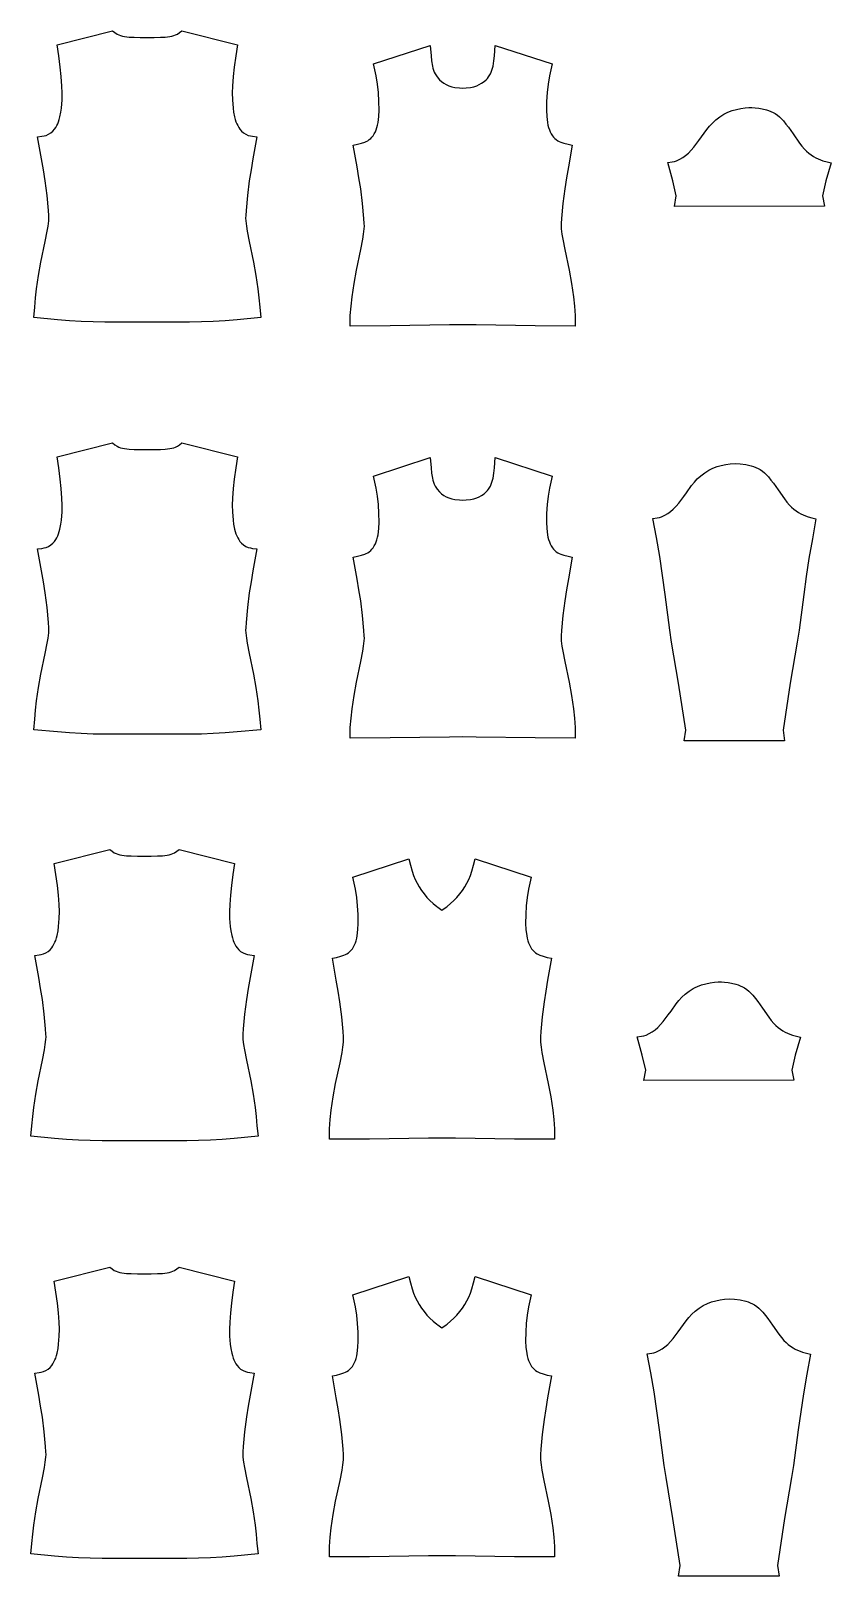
# Model space of a CAD drawing. Extents: x 10 to 126, y 49 to 273.
import ezdxf

# ---------------------------------------------------------------- set-up
doc = ezdxf.new("R2010")
doc.units = 0
doc.layers.add('Layer_1', color=7, linetype='CONTINUOUS')

msp = doc.modelspace()

# ---------------------------------------------------------------- linework, layer by layer
at = {"layer": 'Layer_1', "color": 7}
for points in [[(26.718507, 230.632969), (24.002708, 230.636102), (20.580616, 230.647052), (20.580616, 230.647052), (18.869571, 230.670505), (17.160086, 230.725197), (15.433414, 230.837702), (15.433414, 230.837702), (13.709866, 230.978336), (10.264336, 231.290858), (10.41747, 232.82064), (10.531541, 234.141037), (10.531541, 234.141037), (10.669048, 235.459872), (10.969067, 237.402182), (11.311276, 239.338244), (11.947255, 242.316557), (11.947255, 242.316557), (12.233211, 243.810402), (12.351968, 244.558886), (12.4426, 245.312058), (12.4426, 245.312058), (12.458235, 245.690208), (12.450418, 246.068357), (12.401977, 246.82622), (12.401977, 246.82622), (12.203527, 248.974795), (11.930071, 251.117118), (11.680056, 252.709408), (11.408163, 254.297006), (11.408163, 254.297006), (10.839378, 257.467522), (11.461291, 257.555028), (11.767561, 257.61128), (11.767561, 257.61128), (12.070705, 257.687847), (12.436352, 257.842544), (12.775436, 258.05037), (12.775436, 258.05037), (13.052017, 258.291012), (13.291096, 258.570717), (13.461417, 258.826983), (13.461417, 258.826983), (13.611427, 259.095749), (13.745812, 259.373893), (13.863005, 259.658286), (13.863005, 259.658286), (13.97864, 260.000495), (14.075518, 260.348954), (14.222404, 261.056813), (14.28022, 261.642788), (14.383352, 262.836613), (14.383352, 262.836613), (14.39117, 263.833552), (14.356792, 264.830488), (14.259911, 266.20714), (14.259911, 266.20714), (14.119277, 267.580662), (13.895825, 269.191702), (13.650497, 270.801178), (13.650497, 270.801178), (21.705695, 272.812246), (22.021341, 272.570043), (22.349487, 272.34659), (22.349487, 272.34659), (22.597941, 272.227831), (22.857331, 272.132514), (23.143287, 272.055947), (23.143287, 272.055947), (23.433931, 271.998131), (24.105849, 271.915312), (24.816831, 271.888755), (24.816831, 271.888755), (25.718452, 271.855941), (26.716952, 271.852809), (27.715451, 271.855941), (28.617071, 271.888755), (28.617071, 271.888755), (29.328054, 271.915312), (29.999971, 271.998131), (30.290615, 272.055947), (30.290615, 272.055947), (30.576571, 272.132514), (30.835961, 272.227831), (31.084416, 272.34659), (31.084416, 272.34659), (31.412561, 272.570043), (31.728207, 272.812246), (39.783405, 270.801178), (39.783405, 270.801178), (39.538077, 269.193265), (39.314625, 267.580662), (39.173991, 266.20714), (39.173991, 266.20714), (39.07711, 264.832051), (39.042732, 263.833552), (39.05055, 262.836613), (39.05055, 262.836613), (39.155243, 261.642788), (39.211496, 261.058373), (39.358381, 260.348954), (39.455262, 260.002058), (39.570894, 259.659849), (39.570894, 259.659849), (39.68809, 259.373893), (39.822473, 259.095749), (39.974046, 258.828547), (39.974046, 258.828547), (40.142806, 258.570717), (40.381882, 258.292573), (40.658463, 258.05037), (40.658463, 258.05037), (40.997547, 257.842544), (41.364758, 257.687847), (41.666341, 257.612844), (41.666341, 257.612844), (41.974172, 257.556591), (42.594524, 257.469085), (42.025737, 254.297006), (42.025737, 254.297006), (41.755407, 252.709408), (41.503829, 251.118682), (41.230375, 248.976358), (41.031925, 246.82622), (41.031925, 246.82622), (40.985048, 246.069921), (40.97723, 245.691771), (40.991285, 245.313622), (40.991285, 245.313622), (41.083478, 244.56045), (41.202237, 243.810402), (41.488193, 242.318118), (41.488193, 242.318118), (42.12417, 239.339804), (42.467942, 237.403746), (42.766398, 235.459872), (42.903908, 234.1426), (42.903908, 234.1426), (43.017976, 232.82064), (43.172674, 231.290858), (39.727144, 230.978336), (38.002032, 230.837702), (38.002032, 230.837702), (36.276923, 230.725197), (34.565878, 230.672068), (32.856393, 230.647064), (32.856393, 230.647064), (29.432738, 230.636113), (26.718507, 230.632981), (26.718507, 230.632969)], [(72.436505, 230.262098), (70.502007, 230.235541), (61.929586, 230.099595), (61.929586, 230.099595), (56.143282, 230.07459), (56.132332, 231.612187), (56.249528, 232.956025), (56.388598, 234.296733), (56.388598, 234.296733), (56.687054, 236.239046), (57.029263, 238.176668), (57.666805, 241.153421), (57.951198, 242.647265), (57.951198, 242.647265), (58.071518, 243.397313), (58.162148, 244.150485), (58.176202, 244.528635), (58.176202, 244.528635), (58.169965, 244.906782), (58.121525, 245.663081), (57.923074, 247.813219), (57.923074, 247.813219), (57.649618, 249.955545), (57.399603, 251.538456), (57.130834, 253.118246), (56.563613, 256.274696), (56.563613, 256.274696), (57.176151, 256.407515), (57.784001, 256.562212), (58.240281, 256.710661), (58.240281, 256.710661), (58.459045, 256.802855), (58.669995, 256.913799), (58.890323, 257.066933), (58.890323, 257.066933), (59.095022, 257.241944), (59.282536, 257.43258), (59.451296, 257.640406), (59.451296, 257.640406), (59.621618, 257.915425), (59.768503, 258.206069), (59.89351, 258.506086), (59.89351, 258.506086), (59.999767, 258.813919), (60.095088, 259.168628), (60.159152, 259.53115), (60.260721, 260.428084), (60.260721, 260.428084), (60.307601, 261.328141), (60.293546, 262.612597), (60.212289, 263.893928), (60.212289, 263.893928), (60.076342, 265.094004), (59.887271, 266.286269), (59.505994, 268.022314), (59.505994, 268.022314), (67.725267, 270.713111), (67.836212, 269.213015), (67.915903, 268.466094), (67.915903, 268.466094), (68.033098, 267.725422), (68.108105, 267.43009), (68.200298, 267.14101), (68.200298, 267.14101), (68.311243, 266.858178), (68.439374, 266.581601), (68.714391, 266.13782), (69.048788, 265.736232), (69.048788, 265.736232), (69.358183, 265.462779), (69.69883, 265.226827), (70.048851, 265.033064), (70.048851, 265.033064), (70.414501, 264.872116), (70.856715, 264.728357), (71.308307, 264.625225), (71.308307, 264.625225), (71.942723, 264.568972), (72.436505, 264.529907), (72.928723, 264.568972), (72.928723, 264.568972), (73.563139, 264.625225), (74.016291, 264.728357), (74.458508, 264.873679), (74.458508, 264.873679), (74.824155, 265.033064), (75.172615, 265.226827), (75.51326, 265.462779), (75.51326, 265.462779), (75.822658, 265.736232), (75.997666, 265.931558), (76.157051, 266.13782), (76.157051, 266.13782), (76.432071, 266.583161), (76.561767, 266.858178), (76.671147, 267.14101), (76.671147, 267.14101), (76.764904, 267.43009), (76.838344, 267.725422), (76.95554, 268.466094), (76.95554, 268.466094), (77.035234, 269.213015), (77.146178, 270.714674), (85.365449, 268.022314), (85.365449, 268.022314), (84.984175, 266.286269), (84.7951, 265.094004), (84.659154, 263.895491), (84.659154, 263.895491), (84.577899, 262.612597), (84.563845, 261.329705), (84.610722, 260.428084), (84.610722, 260.428084), (84.713854, 259.532714), (84.777921, 259.170191), (84.871679, 258.815483), (84.979496, 258.507649), (84.979496, 258.507649), (85.104503, 258.206069), (85.249825, 257.915425), (85.421713, 257.640406), (85.421713, 257.640406), (85.590473, 257.43258), (85.777984, 257.241944), (85.982686, 257.068496), (85.982686, 257.068496), (86.20145, 256.91536), (86.4124, 256.804415), (86.632725, 256.712222), (86.632725, 256.712222), (87.089005, 256.563776), (87.695295, 256.409078), (88.307833, 256.276259), (88.307833, 256.276259), (87.742172, 253.119807), (87.473403, 251.538456), (87.223388, 249.955545), (86.949935, 247.813219), (86.949935, 247.813219), (86.751485, 245.663081), (86.703044, 244.906782), (86.696807, 244.528635), (86.696807, 244.528635), (86.710861, 244.150485), (86.801492, 243.397313), (86.921811, 242.647265), (86.921811, 242.647265), (87.206207, 241.154981), (87.843747, 238.176668), (88.185955, 236.240606), (88.485974, 234.296733), (88.485974, 234.296733), (88.625045, 232.956025), (88.742241, 231.612187), (88.73129, 230.07459), (82.943423, 230.101147), (82.943423, 230.101147), (74.371005, 230.23553), (72.436507, 230.262087), (72.436505, 230.262098)], [(26.718506, 170.963128), (24.002706, 170.966261), (20.580615, 170.977211), (20.580615, 170.977211), (18.86957, 171.000664), (17.160085, 171.055356), (15.433413, 171.167861), (15.433413, 171.167861), (13.709864, 171.308495), (10.264335, 171.621017), (10.417469, 173.150799), (10.53154, 174.471196), (10.53154, 174.471196), (10.669047, 175.790032), (10.969066, 177.732341), (11.311275, 179.668403), (11.947254, 182.646716), (11.947254, 182.646716), (12.23321, 184.140561), (12.351966, 184.889045), (12.442599, 185.642217), (12.442599, 185.642217), (12.458234, 186.020367), (12.450417, 186.398517), (12.401976, 187.156379), (12.401976, 187.156379), (12.203526, 189.304954), (11.93007, 191.447277), (11.680055, 193.039567), (11.408162, 194.627165), (11.408162, 194.627165), (10.839377, 197.797681), (11.46129, 197.885187), (11.76756, 197.941439), (11.76756, 197.941439), (12.070704, 198.018006), (12.436351, 198.172704), (12.775435, 198.380529), (12.775435, 198.380529), (13.052016, 198.621172), (13.291095, 198.900876), (13.461416, 199.157143), (13.461416, 199.157143), (13.611425, 199.425908), (13.745811, 199.704053), (13.863004, 199.988445), (13.863004, 199.988445), (13.978639, 200.330654), (14.075517, 200.679113), (14.222403, 201.386972), (14.280219, 201.972947), (14.383351, 203.166772), (14.383351, 203.166772), (14.391169, 204.163711), (14.356791, 205.160647), (14.25991, 206.537299), (14.25991, 206.537299), (14.119276, 207.910821), (13.895824, 209.521861), (13.650496, 211.131338), (13.650496, 211.131338), (21.705694, 213.142405), (22.02134, 212.900202), (22.349485, 212.67675), (22.349485, 212.67675), (22.59794, 212.557991), (22.85733, 212.462673), (23.143286, 212.386106), (23.143286, 212.386106), (23.43393, 212.32829), (24.105847, 212.245472), (24.81683, 212.218915), (24.81683, 212.218915), (25.718451, 212.186101), (26.71695, 212.182968), (27.71545, 212.186101), (28.617071, 212.218915), (28.617071, 212.218915), (29.328054, 212.245472), (29.999971, 212.32829), (30.290615, 212.386106), (30.290615, 212.386106), (30.576571, 212.462673), (30.835961, 212.557991), (31.084416, 212.67675), (31.084416, 212.67675), (31.412561, 212.900202), (31.728207, 213.142405), (39.783405, 211.131338), (39.783405, 211.131338), (39.538077, 209.523424), (39.314625, 207.910821), (39.173991, 206.537299), (39.173991, 206.537299), (39.07711, 205.162211), (39.042732, 204.163711), (39.05055, 203.166772), (39.05055, 203.166772), (39.155243, 201.972947), (39.211496, 201.388533), (39.358381, 200.679113), (39.455262, 200.332217), (39.570894, 199.990009), (39.570894, 199.990009), (39.68809, 199.704053), (39.822473, 199.425908), (39.974046, 199.158706), (39.974046, 199.158706), (40.142806, 198.900876), (40.381882, 198.622732), (40.658463, 198.380529), (40.658463, 198.380529), (40.997547, 198.172704), (41.364758, 198.018006), (41.666341, 197.943003), (41.666341, 197.943003), (41.974172, 197.88675), (42.594524, 197.799244), (42.025737, 194.627165), (42.025737, 194.627165), (41.755407, 193.039567), (41.503829, 191.448841), (41.230375, 189.306517), (41.031925, 187.156379), (41.031925, 187.156379), (40.985048, 186.40008), (40.97723, 186.021931), (40.991285, 185.643781), (40.991285, 185.643781), (41.083478, 184.890609), (41.202237, 184.140561), (41.488193, 182.648277), (41.488193, 182.648277), (42.12417, 179.669963), (42.467942, 177.733905), (42.766398, 175.790032), (42.903908, 174.472759), (42.903908, 174.472759), (43.017976, 173.150799), (43.172674, 171.621017), (39.727144, 171.308495), (38.002032, 171.167861), (38.002032, 171.167861), (36.276923, 171.055356), (34.565878, 171.002228), (32.856393, 170.977223), (32.856393, 170.977223), (29.432738, 170.966272), (26.718506, 170.96314), (26.718506, 170.963128)], [(72.436505, 170.592257), (70.502007, 170.5657), (61.929586, 170.429754), (61.929586, 170.429754), (56.143282, 170.404749), (56.132332, 171.942346), (56.249528, 173.286184), (56.388598, 174.626892), (56.388598, 174.626892), (56.687054, 176.569205), (57.029263, 178.506827), (57.666805, 181.48358), (57.951198, 182.977424), (57.951198, 182.977424), (58.071518, 183.727472), (58.162148, 184.480644), (58.176202, 184.858794), (58.176202, 184.858794), (58.169965, 185.236941), (58.121525, 185.99324), (57.923074, 188.143378), (57.923074, 188.143378), (57.649618, 190.285704), (57.399603, 191.868615), (57.130834, 193.448405), (56.563613, 196.604855), (56.563613, 196.604855), (57.176151, 196.737674), (57.784001, 196.892371), (58.240281, 197.04082), (58.240281, 197.04082), (58.459045, 197.133014), (58.669995, 197.243958), (58.890323, 197.397092), (58.890323, 197.397092), (59.095022, 197.572104), (59.282536, 197.762739), (59.451296, 197.970565), (59.451296, 197.970565), (59.621618, 198.245585), (59.768503, 198.536228), (59.89351, 198.836245), (59.89351, 198.836245), (59.999767, 199.144079), (60.095088, 199.498787), (60.159152, 199.86131), (60.260721, 200.758243), (60.260721, 200.758243), (60.307601, 201.6583), (60.293546, 202.942756), (60.212289, 204.224087), (60.212289, 204.224087), (60.076342, 205.424164), (59.887271, 206.616428), (59.505994, 208.352473), (59.505994, 208.352473), (67.725267, 211.04327), (67.836212, 209.543174), (67.915903, 208.796254), (67.915903, 208.796254), (68.033098, 208.055581), (68.108105, 207.76025), (68.200298, 207.471169), (68.200298, 207.471169), (68.311243, 207.188338), (68.439374, 206.91176), (68.714391, 206.467979), (69.048788, 206.066391), (69.048788, 206.066391), (69.358183, 205.792938), (69.69883, 205.556986), (70.048851, 205.363223), (70.048851, 205.363223), (70.414501, 205.202275), (70.856715, 205.058517), (71.308307, 204.955384), (71.308307, 204.955384), (71.942723, 204.899132), (72.436505, 204.860066), (72.928723, 204.899132), (72.928723, 204.899132), (73.563139, 204.955384), (74.016291, 205.058517), (74.458508, 205.203838), (74.458508, 205.203838), (74.824155, 205.363223), (75.172615, 205.556986), (75.51326, 205.792938), (75.51326, 205.792938), (75.822658, 206.066391), (75.997666, 206.261717), (76.157051, 206.467979), (76.157051, 206.467979), (76.432071, 206.91332), (76.561767, 207.188338), (76.671147, 207.471169), (76.671147, 207.471169), (76.764904, 207.76025), (76.838344, 208.055581), (76.95554, 208.796254), (76.95554, 208.796254), (77.035234, 209.543174), (77.146178, 211.044834), (85.365449, 208.352473), (85.365449, 208.352473), (84.984175, 206.616428), (84.7951, 205.424164), (84.659154, 204.225651), (84.659154, 204.225651), (84.577899, 202.942756), (84.563845, 201.659864), (84.610722, 200.758243), (84.610722, 200.758243), (84.713854, 199.862873), (84.777921, 199.50035), (84.871679, 199.145642), (84.979496, 198.837808), (84.979496, 198.837808), (85.104503, 198.536228), (85.249825, 198.245585), (85.421713, 197.970565), (85.421713, 197.970565), (85.590473, 197.762739), (85.777984, 197.572104), (85.982686, 197.398655), (85.982686, 197.398655), (86.20145, 197.245519), (86.4124, 197.134574), (86.632725, 197.042381), (86.632725, 197.042381), (87.089005, 196.893935), (87.695295, 196.739238), (88.307833, 196.606418), (88.307833, 196.606418), (87.742172, 193.449966), (87.473403, 191.868615), (87.223388, 190.285704), (86.949935, 188.143378), (86.949935, 188.143378), (86.751485, 185.99324), (86.703044, 185.236941), (86.696807, 184.858794), (86.696807, 184.858794), (86.710861, 184.480644), (86.801492, 183.727472), (86.921811, 182.977424), (86.921811, 182.977424), (87.206207, 181.485141), (87.843747, 178.506827), (88.185955, 176.570766), (88.485974, 174.626892), (88.485974, 174.626892), (88.625045, 173.286184), (88.742241, 171.942346), (88.73129, 170.404749), (82.943423, 170.431306), (82.943423, 170.431306), (74.371005, 170.565689), (72.436507, 170.592246), (72.436505, 170.592257)], [(26.315332, 112.099636), (23.599533, 112.102769), (20.177442, 112.113719), (20.177442, 112.113719), (18.466396, 112.137172), (16.756911, 112.191863), (15.030239, 112.304368), (15.030239, 112.304368), (13.306691, 112.445003), (9.861161, 112.757524), (10.014295, 114.287307), (10.128366, 115.607703), (10.128366, 115.607703), (10.265873, 116.926539), (10.565893, 118.868849), (10.908101, 120.80491), (11.54408, 123.783224), (11.54408, 123.783224), (11.830036, 125.277069), (11.948793, 126.025553), (12.039426, 126.778725), (12.039426, 126.778725), (12.055061, 127.156875), (12.047243, 127.535024), (11.998803, 128.292887), (11.998803, 128.292887), (11.800352, 130.441461), (11.526896, 132.583785), (11.276881, 134.176074), (11.004988, 135.763673), (11.004988, 135.763673), (10.436203, 138.934189), (11.058116, 139.021694), (11.364387, 139.077947), (11.364387, 139.077947), (11.66753, 139.154514), (12.033177, 139.309211), (12.372262, 139.517037), (12.372262, 139.517037), (12.648842, 139.757679), (12.887921, 140.037384), (13.058242, 140.29365), (13.058242, 140.29365), (13.208252, 140.562416), (13.342637, 140.84056), (13.45983, 141.124953), (13.45983, 141.124953), (13.575465, 141.467161), (13.672344, 141.815621), (13.819229, 142.523479), (13.877045, 143.109455), (13.980177, 144.30328), (13.980177, 144.30328), (13.987995, 145.300219), (13.953618, 146.297155), (13.856736, 147.673806), (13.856736, 147.673806), (13.716102, 149.047328), (13.49265, 150.658368), (13.247323, 152.267845), (13.247323, 152.267845), (21.302521, 154.278913), (21.618166, 154.03671), (21.946312, 153.813257), (21.946312, 153.813257), (22.194766, 153.694498), (22.454157, 153.59918), (22.740113, 153.522614), (22.740113, 153.522614), (23.030756, 153.464798), (23.702674, 153.381979), (24.413656, 153.355422), (24.413656, 153.355422), (25.315277, 153.322608), (26.313777, 153.319476), (27.312276, 153.322608), (28.213897, 153.355422), (28.213897, 153.355422), (28.924879, 153.381979), (29.596797, 153.464798), (29.887441, 153.522614), (29.887441, 153.522614), (30.173397, 153.59918), (30.432787, 153.694498), (30.681241, 153.813257), (30.681241, 153.813257), (31.009387, 154.03671), (31.325033, 154.278913), (39.380231, 152.267845), (39.380231, 152.267845), (39.134903, 150.659932), (38.911451, 149.047328), (38.770817, 147.673806), (38.770817, 147.673806), (38.673936, 146.298718), (38.639558, 145.300219), (38.647376, 144.30328), (38.647376, 144.30328), (38.752069, 143.109455), (38.808321, 142.52504), (38.955207, 141.815621), (39.052088, 141.468725), (39.16772, 141.126516), (39.16772, 141.126516), (39.284916, 140.84056), (39.419299, 140.562416), (39.570872, 140.295214), (39.570872, 140.295214), (39.739632, 140.037384), (39.978708, 139.75924), (40.255289, 139.517037), (40.255289, 139.517037), (40.594373, 139.309211), (40.961584, 139.154514), (41.263166, 139.07951), (41.263166, 139.07951), (41.570997, 139.023258), (42.19135, 138.935752), (41.622562, 135.763673), (41.622562, 135.763673), (41.352233, 134.176074), (41.100654, 132.585348), (40.827201, 130.443025), (40.628751, 128.292887), (40.628751, 128.292887), (40.581874, 127.536588), (40.574056, 127.158438), (40.588111, 126.780289), (40.588111, 126.780289), (40.680304, 126.027116), (40.799063, 125.277069), (41.085019, 123.784785), (41.085019, 123.784785), (41.720996, 120.806471), (42.064768, 118.870412), (42.363223, 116.926539), (42.500733, 115.609267), (42.500733, 115.609267), (42.614802, 114.287307), (42.769499, 112.757524), (39.32397, 112.445003), (37.598858, 112.304368), (37.598858, 112.304368), (35.873749, 112.191863), (34.162704, 112.138735), (32.453219, 112.11373), (32.453219, 112.11373), (29.029564, 112.10278), (26.315332, 112.099647), (26.315332, 112.099636)], [(85.727794, 112.318835), (79.9368, 112.328205), (71.361255, 112.478215), (71.361255, 112.478215), (69.425193, 112.504772), (67.492259, 112.478215), (58.915153, 112.328205), (58.915153, 112.328205), (53.122596, 112.318835), (53.120902, 113.856433), (53.236535, 115.198704), (53.377169, 116.539415), (53.377169, 116.539415), (53.675624, 118.483288), (54.017833, 120.41935), (54.655373, 123.397663), (54.939768, 124.88995), (54.939768, 124.88995), (55.058524, 125.639995), (55.150718, 126.39317), (55.164773, 126.771317), (55.164773, 126.771317), (55.156955, 127.15103), (55.110075, 127.907329), (54.911625, 130.060588), (54.911625, 130.060588), (54.636608, 132.204475), (54.386593, 133.790514), (54.116264, 135.371864), (53.549039, 138.533001), (53.549039, 138.533001), (54.163141, 138.66426), (54.76943, 138.818957), (55.22571, 138.965843), (55.22571, 138.965843), (55.446035, 139.058036), (55.656985, 139.16898), (55.877313, 139.322114), (55.877313, 139.322114), (56.080451, 139.495562), (56.269526, 139.686201), (56.438286, 139.894026), (56.438286, 139.894026), (56.610171, 140.169043), (56.757056, 140.458124), (56.882064, 140.759706), (56.882064, 140.759706), (56.989884, 141.067537), (57.083638, 141.422248), (57.149269, 141.784771), (57.252399, 142.680141), (57.252399, 142.680141), (57.299279, 143.581762), (57.288328, 144.864654), (57.207074, 146.145985), (57.207074, 146.145985), (57.072691, 147.346062), (56.885177, 148.538324), (56.50703, 150.274371), (56.50703, 150.274371), (64.629419, 152.921415), (64.84506, 152.024482), (65.085699, 151.1338), (65.085699, 151.1338), (65.295086, 150.538452), (65.538852, 149.955601), (65.813869, 149.397752), (65.813869, 149.397752), (66.123264, 148.857094), (66.465473, 148.336749), (66.837374, 147.83828), (66.837374, 147.83828), (67.248337, 147.353874), (67.685864, 146.896033), (68.167146, 146.450692), (68.167146, 146.450692), (68.670303, 146.031914), (68.818749, 145.927221), (69.423475, 145.49907), (70.028201, 145.927221), (70.17821, 146.031914), (70.17821, 146.031914), (70.681367, 146.450692), (71.161086, 146.896033), (71.600176, 147.353874), (71.600176, 147.353874), (72.011139, 147.83828), (72.383038, 148.336749), (72.725246, 148.857094), (72.725246, 148.857094), (73.034641, 149.397752), (73.309658, 149.955601), (73.553424, 150.538452), (73.553424, 150.538452), (73.762814, 151.1338), (74.003453, 152.024482), (74.219091, 152.921415), (74.219091, 152.921415), (82.341483, 150.275935), (81.96177, 148.539887), (81.775822, 147.346062), (81.775822, 147.346062), (81.641436, 146.147546), (81.560182, 144.864654), (81.54926, 143.581762), (81.54926, 143.581762), (81.596137, 142.680141), (81.70083, 141.784771), (81.764897, 141.422248), (81.860215, 141.067537), (81.860215, 141.067537), (81.966472, 140.759706), (82.093043, 140.459687), (82.238365, 140.169043), (82.238365, 140.169043), (82.410249, 139.894026), (82.579012, 139.686201), (82.768084, 139.495562), (82.768084, 139.495562), (82.971225, 139.322114), (83.19155, 139.16898), (83.4025, 139.059597), (83.4025, 139.059597), (83.622828, 138.967406), (84.079105, 138.818957), (84.686958, 138.665823), (84.686958, 138.665823), (85.299496, 138.533001), (84.732272, 135.373427), (84.461943, 133.790514), (84.461943, 133.790514), (84.211928, 132.206039), (83.938471, 130.060588), (83.740024, 127.90889), (83.691583, 127.15103), (83.691583, 127.15103), (83.685318, 126.77288), (83.699373, 126.394731), (83.790003, 125.639995), (83.790003, 125.639995), (83.910322, 124.891511), (84.194715, 123.397663), (84.832258, 120.420913), (85.174466, 118.483288), (85.174466, 118.483288), (85.472922, 116.540978), (85.611993, 115.200268), (85.729188, 113.857996), (85.727495, 112.318835), (85.727777, 112.318835)], [(26.315332, 51.623447), (23.599533, 51.626579), (20.177442, 51.63753), (20.177442, 51.63753), (18.466396, 51.660982), (16.756911, 51.715674), (15.03024, 51.828179), (15.03024, 51.828179), (13.306692, 51.968813), (9.861162, 52.281335), (10.014296, 53.811118), (10.128367, 55.131514), (10.128367, 55.131514), (10.265875, 56.45035), (10.565894, 58.39266), (10.908102, 60.328721), (11.544082, 63.307035), (11.544082, 63.307035), (11.830038, 64.800879), (11.948794, 65.549364), (12.039427, 66.302536), (12.039427, 66.302536), (12.055062, 66.680685), (12.047244, 67.058835), (11.998804, 67.816695), (11.998804, 67.816695), (11.800353, 69.965269), (11.526897, 72.107593), (11.276882, 73.699882), (11.004989, 75.287481), (11.004989, 75.287481), (10.436204, 78.457996), (11.058117, 78.545502), (11.364388, 78.601755), (11.364388, 78.601755), (11.667531, 78.678322), (12.033178, 78.833019), (12.372263, 79.040845), (12.372263, 79.040845), (12.648843, 79.281487), (12.887922, 79.561192), (13.058243, 79.817458), (13.058243, 79.817458), (13.208253, 80.086224), (13.342639, 80.364368), (13.459831, 80.648761), (13.459831, 80.648761), (13.575466, 80.990969), (13.672345, 81.339429), (13.81923, 82.047287), (13.877046, 82.633263), (13.980179, 83.827088), (13.980179, 83.827088), (13.987996, 84.824027), (13.953619, 85.820963), (13.856737, 87.197614), (13.856737, 87.197614), (13.716103, 88.571136), (13.492651, 90.182176), (13.247324, 91.791653), (13.247324, 91.791653), (21.302521, 93.802721), (21.618166, 93.560518), (21.946312, 93.337065), (21.946312, 93.337065), (22.194766, 93.218306), (22.454157, 93.122988), (22.740113, 93.046422), (22.740113, 93.046422), (23.030756, 92.988605), (23.702674, 92.905787), (24.413656, 92.87923), (24.413656, 92.87923), (25.315277, 92.846416), (26.313777, 92.843284), (27.312276, 92.846416), (28.213896, 92.87923), (28.213896, 92.87923), (28.924879, 92.905787), (29.596797, 92.988605), (29.887441, 93.046422), (29.887441, 93.046422), (30.173397, 93.122988), (30.432787, 93.218306), (30.681241, 93.337065), (30.681241, 93.337065), (31.009387, 93.560518), (31.325033, 93.802721), (39.380231, 91.791653), (39.380231, 91.791653), (39.134903, 90.18374), (38.911451, 88.571136), (38.770817, 87.197614), (38.770817, 87.197614), (38.673936, 85.822526), (38.639558, 84.824027), (38.647376, 83.827088), (38.647376, 83.827088), (38.752069, 82.633263), (38.808321, 82.048848), (38.955207, 81.339429), (39.052088, 80.992533), (39.16772, 80.650324), (39.16772, 80.650324), (39.284916, 80.364368), (39.419299, 80.086224), (39.570872, 79.819022), (39.570872, 79.819022), (39.739632, 79.561192), (39.978708, 79.283048), (40.255289, 79.040845), (40.255289, 79.040845), (40.594373, 78.833019), (40.961584, 78.678322), (41.263166, 78.603318), (41.263166, 78.603318), (41.570997, 78.547066), (42.19135, 78.45956), (41.622562, 75.287481), (41.622562, 75.287481), (41.352233, 73.699882), (41.100654, 72.109156), (40.827201, 69.966833), (40.628751, 67.816695), (40.628751, 67.816695), (40.581874, 67.060398), (40.574056, 66.682249), (40.588111, 66.304099), (40.588111, 66.304099), (40.680304, 65.550927), (40.799063, 64.800879), (41.085019, 63.308595), (41.085019, 63.308595), (41.720996, 60.330282), (42.064768, 58.394223), (42.363223, 56.45035), (42.500733, 55.133078), (42.500733, 55.133078), (42.614802, 53.811118), (42.769499, 52.281335), (39.32397, 51.968813), (37.598858, 51.828179), (37.598858, 51.828179), (35.873749, 51.715674), (34.162704, 51.662546), (32.453219, 51.637541), (32.453219, 51.637541), (29.029564, 51.626591), (26.315332, 51.623458), (26.315332, 51.623447)], [(85.727797, 51.842646), (79.936803, 51.852016), (71.361258, 52.002025), (71.361258, 52.002025), (69.425196, 52.028582), (67.492262, 52.002025), (58.915156, 51.852016), (58.915156, 51.852016), (53.122599, 51.842646), (53.120905, 53.380243), (53.236537, 54.722515), (53.377171, 56.063226), (53.377171, 56.063226), (53.675627, 58.007099), (54.017836, 59.94316), (54.655376, 62.921474), (54.939771, 64.413758), (54.939771, 64.413758), (55.058527, 65.163803), (55.150721, 65.916978), (55.164776, 66.295125), (55.164776, 66.295125), (55.156958, 66.674838), (55.110078, 67.431137), (54.911628, 69.584396), (54.911628, 69.584396), (54.636611, 71.728283), (54.386596, 73.314321), (54.116266, 74.895672), (53.549042, 78.056809), (53.549042, 78.056809), (54.163143, 78.188068), (54.769433, 78.342765), (55.225713, 78.48965), (55.225713, 78.48965), (55.446038, 78.581844), (55.656988, 78.692788), (55.877316, 78.845922), (55.877316, 78.845922), (56.080454, 79.01937), (56.269529, 79.210009), (56.438289, 79.417834), (56.438289, 79.417834), (56.610174, 79.692851), (56.757059, 79.981932), (56.882067, 80.283514), (56.882067, 80.283514), (56.989887, 80.591345), (57.083641, 80.946056), (57.149272, 81.308579), (57.252402, 82.203949), (57.252402, 82.203949), (57.299281, 83.10557), (57.288331, 84.388462), (57.207077, 85.669793), (57.207077, 85.669793), (57.072694, 86.86987), (56.88518, 88.062132), (56.507033, 89.798179), (56.507033, 89.798179), (64.629422, 92.445223), (64.845063, 91.54829), (65.085702, 90.657608), (65.085702, 90.657608), (65.295089, 90.06226), (65.538855, 89.479409), (65.813872, 88.92156), (65.813872, 88.92156), (66.123267, 88.380902), (66.465475, 87.860557), (66.837377, 87.362088), (66.837377, 87.362088), (67.24834, 86.877682), (67.685866, 86.419841), (68.167148, 85.9745), (68.167148, 85.9745), (68.670305, 85.555722), (68.818752, 85.451028), (69.423478, 85.022878), (70.028204, 85.451028), (70.178213, 85.555722), (70.178213, 85.555722), (70.68137, 85.9745), (71.161089, 86.419841), (71.600179, 86.877682), (71.600179, 86.877682), (72.011142, 87.362088), (72.38304, 87.860557), (72.725249, 88.380902), (72.725249, 88.380902), (73.034644, 88.92156), (73.309661, 89.479409), (73.553427, 90.06226), (73.553427, 90.06226), (73.762816, 90.657608), (74.003456, 91.54829), (74.219094, 92.445223), (74.219094, 92.445223), (82.341486, 89.799743), (81.961773, 88.063695), (81.775825, 86.86987), (81.775825, 86.86987), (81.641439, 85.671354), (81.560185, 84.388462), (81.549263, 83.10557), (81.549263, 83.10557), (81.59614, 82.203949), (81.700833, 81.308579), (81.7649, 80.946056), (81.860218, 80.591345), (81.860218, 80.591345), (81.966475, 80.283514), (82.093046, 79.983495), (82.238367, 79.692851), (82.238367, 79.692851), (82.410252, 79.417834), (82.579015, 79.210009), (82.768087, 79.01937), (82.768087, 79.01937), (82.971228, 78.845922), (83.191553, 78.692788), (83.402503, 78.583405), (83.402503, 78.583405), (83.622831, 78.491214), (84.079108, 78.342765), (84.686961, 78.189631), (84.686961, 78.189631), (85.299499, 78.056809), (84.732275, 74.897235), (84.461945, 73.314321), (84.461945, 73.314321), (84.21193, 71.729847), (83.938474, 69.584396), (83.740027, 67.432697), (83.691586, 66.674838), (83.691586, 66.674838), (83.685321, 66.296688), (83.699375, 65.918539), (83.790005, 65.163803), (83.790005, 65.163803), (83.910325, 64.415319), (84.194718, 62.921474), (84.832261, 59.944724), (85.174469, 58.007099), (85.174469, 58.007099), (85.472925, 56.064789), (85.611995, 54.724078), (85.729191, 53.381807), (85.727498, 51.842646), (85.72778, 51.842646)]]:
    msp.add_lwpolyline(points, dxfattribs=at)
for points in [[(102.883654, 251.089602), (102.130482, 253.73664), (102.130482, 253.73664), (102.786773, 253.839772), (103.10867, 253.906964), (103.424313, 254.000718), (103.424313, 254.000718), (103.882156, 254.221046), (104.316558, 254.486688), (104.730646, 254.78358), (104.730646, 254.78358), (105.119734, 255.113289), (105.530698, 255.536755), (105.915096, 255.983657), (105.915096, 255.983657), (106.633893, 256.925904), (107.04173, 257.483752), (107.78396, 258.513505), (108.177734, 259.00885), (108.602763, 259.476066), (108.602763, 259.476066), (109.116856, 259.938595), (109.668454, 260.357373), (110.249741, 260.732396), (110.249741, 260.732396), (110.549761, 260.901156), (110.860719, 261.052729), (111.460754, 261.271491), (111.460754, 261.271491), (112.077983, 261.43869), (112.707711, 261.569949), (113.343687, 261.663703), (113.343687, 261.663703), (113.889034, 261.699644), (114.339062, 261.707462), (114.785967, 261.690275), (115.309438, 261.623083), (115.309438, 261.623083), (115.826659, 261.527763), (116.426697, 261.382441), (116.756406, 261.276184), (116.756406, 261.276184), (117.079863, 261.151177), (117.393946, 261.010542), (117.695526, 260.84647), (117.695526, 260.84647), (118.023674, 260.610518), (118.331505, 260.349564), (118.623709, 260.071423), (118.623709, 260.071423), (118.898729, 259.774528), (119.26594, 259.327626), (119.61596, 258.866658), (119.61596, 258.866658), (120.28319, 257.916599), (121.226995, 256.577452), (121.570767, 256.118045), (121.944229, 255.683643), (121.944229, 255.683643), (122.250496, 255.392999), (122.572393, 255.119546), (122.908351, 254.864843), (122.908351, 254.864843), (123.259937, 254.628888), (123.586519, 254.441377), (123.92404, 254.272617), (123.92404, 254.272617), (124.269376, 254.121044), (124.622523, 253.988224), (125.210059, 253.833527), (125.210059, 253.833527), (125.80541, 253.706962), (125.052238, 251.086483), (124.555326, 248.940248), (124.834563, 247.45555), (103.107098, 247.408244), (103.375087, 248.941874), (102.883654, 251.089602)], [(103.689381, 178.358141), (102.698694, 184.297584), (102.423677, 186.019568), (101.754884, 191.185522), (101.382985, 193.941947), (100.976709, 196.693684), (100.976709, 196.693684), (100.489179, 199.446985), (99.971959, 202.195595), (100.612623, 202.295603), (100.612623, 202.295603), (100.926705, 202.361231), (101.234539, 202.453425), (101.69238, 202.67375), (101.69238, 202.67375), (102.126782, 202.939395), (102.542433, 203.236287), (102.931522, 203.567556), (102.931522, 203.567556), (103.342485, 203.989459), (103.726883, 204.437924), (104.445681, 205.380171), (104.853517, 205.93802), (105.597317, 206.967772), (105.597317, 206.967772), (105.992653, 207.461554), (106.416117, 207.930334), (106.931776, 208.392862), (106.931776, 208.392862), (107.484934, 208.81164), (108.064658, 209.186663), (108.677199, 209.506996), (108.677199, 209.506996), (109.278798, 209.732012), (109.899151, 209.902333), (110.533567, 210.032031), (110.533567, 210.032031), (111.174231, 210.121098), (111.889901, 210.152351), (112.607135, 210.146086), (113.429062, 210.014827), (113.429062, 210.014827), (114.240053, 209.841379), (114.572886, 209.736683), (114.899468, 209.613239), (114.899468, 209.613239), (115.216678, 209.469481), (115.521382, 209.300717), (115.84953, 209.066329), (115.84953, 209.066329), (116.157361, 208.805375), (116.449568, 208.52567), (116.726146, 208.228775), (116.726146, 208.228775), (117.09492, 207.781871), (117.444943, 207.320906), (118.113737, 206.370844), (118.113737, 206.370844), (119.057544, 205.03326), (119.40288, 204.572293), (119.777902, 204.137891), (120.084173, 203.847247), (120.084173, 203.847247), (120.406067, 203.573793), (120.743591, 203.319088), (121.093611, 203.084699), (121.093611, 203.084699), (121.421756, 202.897188), (121.75928, 202.728428), (122.104613, 202.576857), (122.104613, 202.576857), (122.45776, 202.445599), (123.028109, 202.294026), (123.607833, 202.170582), (123.607833, 202.170582), (123.09374, 199.284459), (122.599958, 196.393651), (122.209309, 193.79036), (122.209309, 193.79036), (121.845222, 191.185508), (121.167054, 186.030493), (120.87641, 184.296009), (119.871659, 178.358127), (118.835655, 171.559258), (119.070047, 170.024785), (111.786772, 170.026478), (111.786772, 170.026478), (104.501933, 170.026478), (104.739448, 171.560895), (103.689381, 178.358141)], [(98.448735, 124.492776), (97.695563, 127.139814), (97.695563, 127.139814), (98.351854, 127.242947), (98.673751, 127.310138), (98.989394, 127.403892), (98.989394, 127.403892), (99.447237, 127.62422), (99.881639, 127.889862), (100.295727, 128.186754), (100.295727, 128.186754), (100.684815, 128.516463), (101.095779, 128.939929), (101.480177, 129.386831), (101.480177, 129.386831), (102.198974, 130.329078), (102.606811, 130.886927), (103.349041, 131.916679), (103.742815, 132.412024), (104.167844, 132.879241), (104.167844, 132.879241), (104.681937, 133.341769), (105.233535, 133.760547), (105.814822, 134.13557), (105.814822, 134.13557), (106.114842, 134.30433), (106.4258, 134.455903), (107.025835, 134.674665), (107.025835, 134.674665), (107.643064, 134.841865), (108.272792, 134.973123), (108.908768, 135.066878), (108.908768, 135.066878), (109.454115, 135.102819), (109.904143, 135.110636), (110.351048, 135.093449), (110.874519, 135.026257), (110.874519, 135.026257), (111.39174, 134.930937), (111.991778, 134.785615), (112.321487, 134.679358), (112.321487, 134.679358), (112.644944, 134.554351), (112.959027, 134.413717), (113.260607, 134.249644), (113.260607, 134.249644), (113.588755, 134.013692), (113.896586, 133.752738), (114.18879, 133.474597), (114.18879, 133.474597), (114.46381, 133.177702), (114.831021, 132.7308), (115.181041, 132.269832), (115.181041, 132.269832), (115.848271, 131.319774), (116.792076, 129.980626), (117.135848, 129.521219), (117.50931, 129.086817), (117.50931, 129.086817), (117.815577, 128.796174), (118.137474, 128.52272), (118.473432, 128.268017), (118.473432, 128.268017), (118.825018, 128.032063), (119.1516, 127.844551), (119.489121, 127.675791), (119.489121, 127.675791), (119.834457, 127.524218), (120.187604, 127.391398), (120.77514, 127.236701), (120.77514, 127.236701), (121.370491, 127.110136), (120.617319, 124.489657), (120.120407, 122.343422), (120.399643, 120.858724), (98.672179, 120.811418), (98.940168, 122.345048), (98.448735, 124.492776)], [(102.883033, 57.40576), (101.892346, 63.3452), (101.617328, 65.067184), (100.948535, 70.233138), (100.576637, 72.989563), (100.170361, 75.7413), (100.170361, 75.7413), (99.682831, 78.494601), (99.16561, 81.243211), (99.806275, 81.343219), (99.806275, 81.343219), (100.120357, 81.408847), (100.428191, 81.501041), (100.886031, 81.721366), (100.886031, 81.721366), (101.320433, 81.98701), (101.736085, 82.283902), (102.125173, 82.615172), (102.125173, 82.615172), (102.536137, 83.037075), (102.920535, 83.48554), (103.639332, 84.427787), (104.047169, 84.985636), (104.790968, 86.015388), (104.790968, 86.015388), (105.186305, 86.50917), (105.609768, 86.977949), (106.125428, 87.440478), (106.125428, 87.440478), (106.678586, 87.859256), (107.25831, 88.234279), (107.870851, 88.554612), (107.870851, 88.554612), (108.47245, 88.779628), (109.092802, 88.949949), (109.727218, 89.079647), (109.727218, 89.079647), (110.367882, 89.168714), (111.083553, 89.199967), (111.800787, 89.193702), (112.622714, 89.062443), (112.622714, 89.062443), (113.433705, 88.888995), (113.766538, 88.784299), (114.09312, 88.660855), (114.09312, 88.660855), (114.410329, 88.517096), (114.715033, 88.348333), (115.043181, 88.113945), (115.043181, 88.113945), (115.351012, 87.852991), (115.64322, 87.573286), (115.919798, 87.276391), (115.919798, 87.276391), (116.288572, 86.829486), (116.638595, 86.368522), (117.307388, 85.41846), (117.307388, 85.41846), (118.251196, 84.080876), (118.596531, 83.619909), (118.971554, 83.185507), (119.277824, 82.894863), (119.277824, 82.894863), (119.599718, 82.621409), (119.937242, 82.366704), (120.287263, 82.132315), (120.287263, 82.132315), (120.615408, 81.944804), (120.952932, 81.776044), (121.298264, 81.624473), (121.298264, 81.624473), (121.651412, 81.493215), (122.22176, 81.341641), (122.801484, 81.218197), (122.801484, 81.218197), (122.287391, 78.332075), (121.79361, 75.441267), (121.40296, 72.837975), (121.40296, 72.837975), (121.038874, 70.233124), (120.360705, 65.078109), (120.070062, 63.343625), (119.065311, 57.405745), (118.029307, 50.606877), (118.263698, 49.072403), (110.980423, 49.074097), (110.980423, 49.074097), (103.695585, 49.074097), (103.9331, 50.608514), (102.883033, 57.40576)]]:
    msp.add_lwpolyline(points, close=True, dxfattribs=at)

doc.saveas('drawing.dxf')
